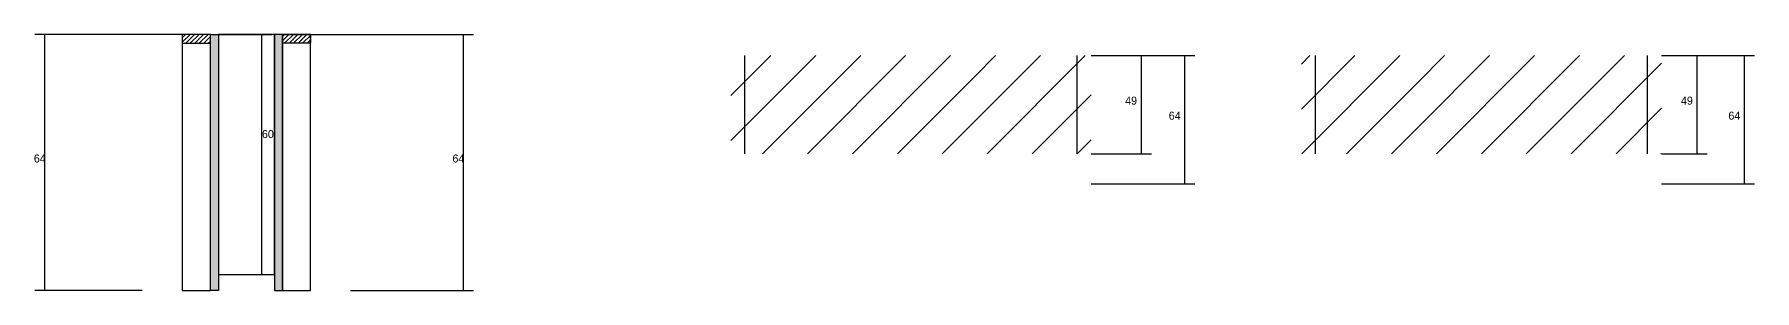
# Model space of a CAD drawing. Header units: metres. Extents: x -6602 to -4525, y 7378 to 8645.
# Drawn here: x -5580 to -4720, y 7378 to 7506 of the extents above; entities that cross this region are included whole.
import ezdxf

# ---------------------------------------------------------------- set-up
doc = ezdxf.new("R2010")
doc.units = ezdxf.units.M
for name, color, linetype in [('CONCRETO', 251, 'Continuous'), ('COTA', 241, 'Continuous'), ('Hachura', 253, 'Continuous'), ('Madeira', 126, 'Continuous'), ('Painéis', 200, 'Continuous'), ('SARR_2.2x7', 40, 'Continuous')]:
    doc.layers.add(name, color=color, linetype=linetype)

msp = doc.modelspace()

# ---------------------------------------------------------------- hatches: boundary and pattern name
at = {"layer": 'Hachura'}
h = msp.add_hatch(dxfattribs=at)
h.set_pattern_fill('ANSI31', scale=0.5)
h.paths.add_polyline_path([(-5506.1, 7505.7), (-5506.1, 7501.3), (-5506.1, 7501.3), (-5492.1, 7501.3), (-5492.1, 7501.3), (-5492.1, 7505.7), (-5492.1, 7505.7), (-5506.1, 7505.7)])
h = msp.add_hatch(color=8, dxfattribs=at)
h.dxf.hatch_style = 1
h.paths.add_polyline_path([(-5492.1, 7505.7), (-5488.1, 7505.7), (-5488.1, 7505.7), (-5488.1, 7377.7), (-5488.1, 7377.7), (-5492.1, 7377.7), (-5492.1, 7377.7), (-5492.1, 7505.7)])
h = msp.add_hatch(color=8, dxfattribs=at)
h.dxf.hatch_style = 1
h.paths.add_polyline_path([(-5456.1, 7505.7), (-5460.1, 7505.7), (-5460.1, 7505.7), (-5460.1, 7377.7), (-5460.1, 7377.7), (-5456.1, 7377.7), (-5456.1, 7377.7), (-5456.1, 7505.7)])
h = msp.add_hatch(dxfattribs=at)
h.set_pattern_fill('ANSI31', scale=0.5)
h.paths.add_polyline_path([(-5442.1, 7505.7), (-5442.1, 7501.3), (-5442.1, 7501.3), (-5456.1, 7501.3), (-5456.1, 7501.3), (-5456.1, 7505.7), (-5456.1, 7505.7), (-5442.1, 7505.7)])
h = msp.add_hatch(dxfattribs=at)
h.set_pattern_fill('ANSI31', scale=5)
h.paths.add_polyline_path([(-5231.9, 7495.1), (-5231.9, 7446.1), (-5109.9, 7446.1), (-5109.9, 7495.1)])
h = msp.add_hatch(dxfattribs=at)
h.set_pattern_fill('ANSI31', scale=5)
h.paths.add_polyline_path([(-5051.9, 7495.1), (-5109.9, 7495.1), (-5109.9, 7446.1), (-5051.9, 7446.1)])
h = msp.add_hatch(dxfattribs=at)
h.set_pattern_fill('ANSI31', scale=5)
h.paths.add_polyline_path([(-4888.8, 7495.1), (-4946.8, 7495.1), (-4946.8, 7446.1), (-4888.8, 7446.1)])
h = msp.add_hatch(dxfattribs=at)
h.set_pattern_fill('ANSI31', scale=5)
h.paths.add_polyline_path([(-4766.8, 7495.1), (-4888.8, 7495.1), (-4888.8, 7446.1), (-4766.8, 7446.1)])

# ---------------------------------------------------------------- linework, layer by layer
at = {"layer": 'CONCRETO'}
msp.add_lwpolyline([(-5460.1, 7485.7), (-5460.1, 7505.7), (-5488.1, 7505.7), (-5488.1, 7443.7), (-5488.1, 7443.7), (-5488.1, 7385.7), (-5460.1, 7385.7), (-5460.1, 7485.7)], close=True, dxfattribs=at)
at = {"layer": 'COTA'}
for p, q in [((-5506.1, 7505.7), (-5579.8, 7505.7)), ((-5574.8, 7377.7), (-5574.8, 7505.7)), ((-5488.1, 7505.7), (-5461.3, 7505.7)), ((-5466.3, 7385.7), (-5466.3, 7505.7)), ((-5442.1, 7505.7), (-5360.6, 7505.7)), ((-5365.6, 7377.7), (-5365.6, 7505.7)), ((-5051.9, 7495.1), (-5021.8, 7495.1)), ((-5051.9, 7495.1), (-5000, 7495.1)), ((-5026.8, 7446.1), (-5026.8, 7495.1)), ((-5005, 7431.1), (-5005, 7495.1)), ((-4766.8, 7495.1), (-4744, 7495.1)), ((-4766.8, 7495.1), (-4720.3, 7495.1)), ((-4749, 7446.1), (-4749, 7495.1)), ((-4725.3, 7431.1), (-4725.3, 7495.1)), ((-5051.9, 7446.1), (-5021.8, 7446.1)), ((-4766.8, 7446.1), (-4744, 7446.1)), ((-5051.9, 7431.1), (-5000, 7431.1)), ((-4766.8, 7431.1), (-4720.3, 7431.1)), ((-5488.1, 7385.7), (-5461.3, 7385.7)), ((-5526.1, 7377.7), (-5579.8, 7377.7)), ((-5422.1, 7377.7), (-5360.6, 7377.7))]:
    msp.add_line(p, q, dxfattribs=at)
at = {"layer": 'Madeira'}
for points in [[(-5506.1, 7505.7), (-5506.1, 7501.3), (-5492.1, 7501.3), (-5492.1, 7505.7)], [(-5506.1, 7377.7), (-5492.1, 7377.7), (-5492.1, 7505.7), (-5506.1, 7505.7)], [(-5442.1, 7505.7), (-5442.1, 7501.3), (-5456.1, 7501.3), (-5456.1, 7505.7)], [(-5442.1, 7505.7), (-5456.1, 7505.7), (-5456.1, 7377.7), (-5442.1, 7377.7)]]:
    msp.add_lwpolyline(points, close=True, dxfattribs=at)
at = {"layer": 'Painéis'}
for points in [[(-5492.1, 7505.7), (-5488.1, 7505.7), (-5488.1, 7377.7), (-5492.1, 7377.7)], [(-5456.1, 7505.7), (-5460.1, 7505.7), (-5460.1, 7377.7), (-5456.1, 7377.7)]]:
    msp.add_lwpolyline(points, close=True, dxfattribs=at)
at = {"layer": 'SARR_2.2x7'}
for p, q in [((-5224.9, 7446.1), (-5224.9, 7495.1)), ((-5058.9, 7446.1), (-5058.9, 7495.1)), ((-4939.8, 7446.1), (-4939.8, 7495.1)), ((-4773.8, 7446.1), (-4773.8, 7495.1))]:
    msp.add_line(p, q, dxfattribs=at)

# ---------------------------------------------------------------- texts
at = {"layer": 'COTA'}
for s, p in [('49', (-5034.9, 7470.6)), ('49', (-4757.1, 7470.6)), ('64', (-5013.1, 7463.1)), ('64', (-4733.4, 7463.1)), ('60', (-5466.3, 7453.9)), ('64', (-5580.3, 7441.7)), ('64', (-5371.1, 7441.7))]:
    msp.add_text(s, height=4, dxfattribs=at).set_placement(p)

doc.saveas('drawing.dxf')
